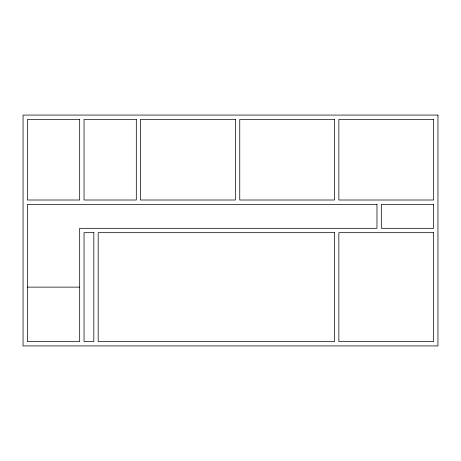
<?xml version="1.0" encoding="UTF-8"?>
<svg xmlns="http://www.w3.org/2000/svg" width="461" height="461" viewBox="0 0 461 461"><rect width="100%" height="100%" fill="white"/><g stroke="black" fill="none" stroke-linecap="round" stroke-linejoin="round"><path stroke-width="0.69" d="M27.406 287.128L79.678 287.128M437.95 115.071L23.05 115.071L23.05 345.929L437.95 345.929L437.95 115.071M79.678 119.422L27.406 119.422L27.406 200.011L79.678 200.011L79.678 119.422M136.306 119.422L84.035 119.422L84.035 200.011L136.306 200.011L136.306 119.422M235.398 119.422L140.38 119.422L140.38 200.011L235.398 200.011L235.398 119.422M334.496 119.422L239.755 119.422L239.755 200.011L334.496 200.011L334.496 119.422M433.594 119.422L338.852 119.422L338.852 200.011L433.594 200.011L433.594 119.422M376.965 204.367L27.406 204.367L27.406 341.578L79.678 341.578L79.678 228.322L376.965 228.322L376.965 204.367M433.594 204.367L381.322 204.367L381.322 228.322L433.594 228.322L433.594 204.367M93.831 232.678L84.035 232.678L84.035 341.578L93.831 341.578L93.831 232.678M334.496 232.678L98.187 232.678L98.187 341.578L334.496 341.578L334.496 232.678M433.594 232.678L338.852 232.678L338.852 341.578L433.594 341.578L433.594 232.678"/></g></svg>
